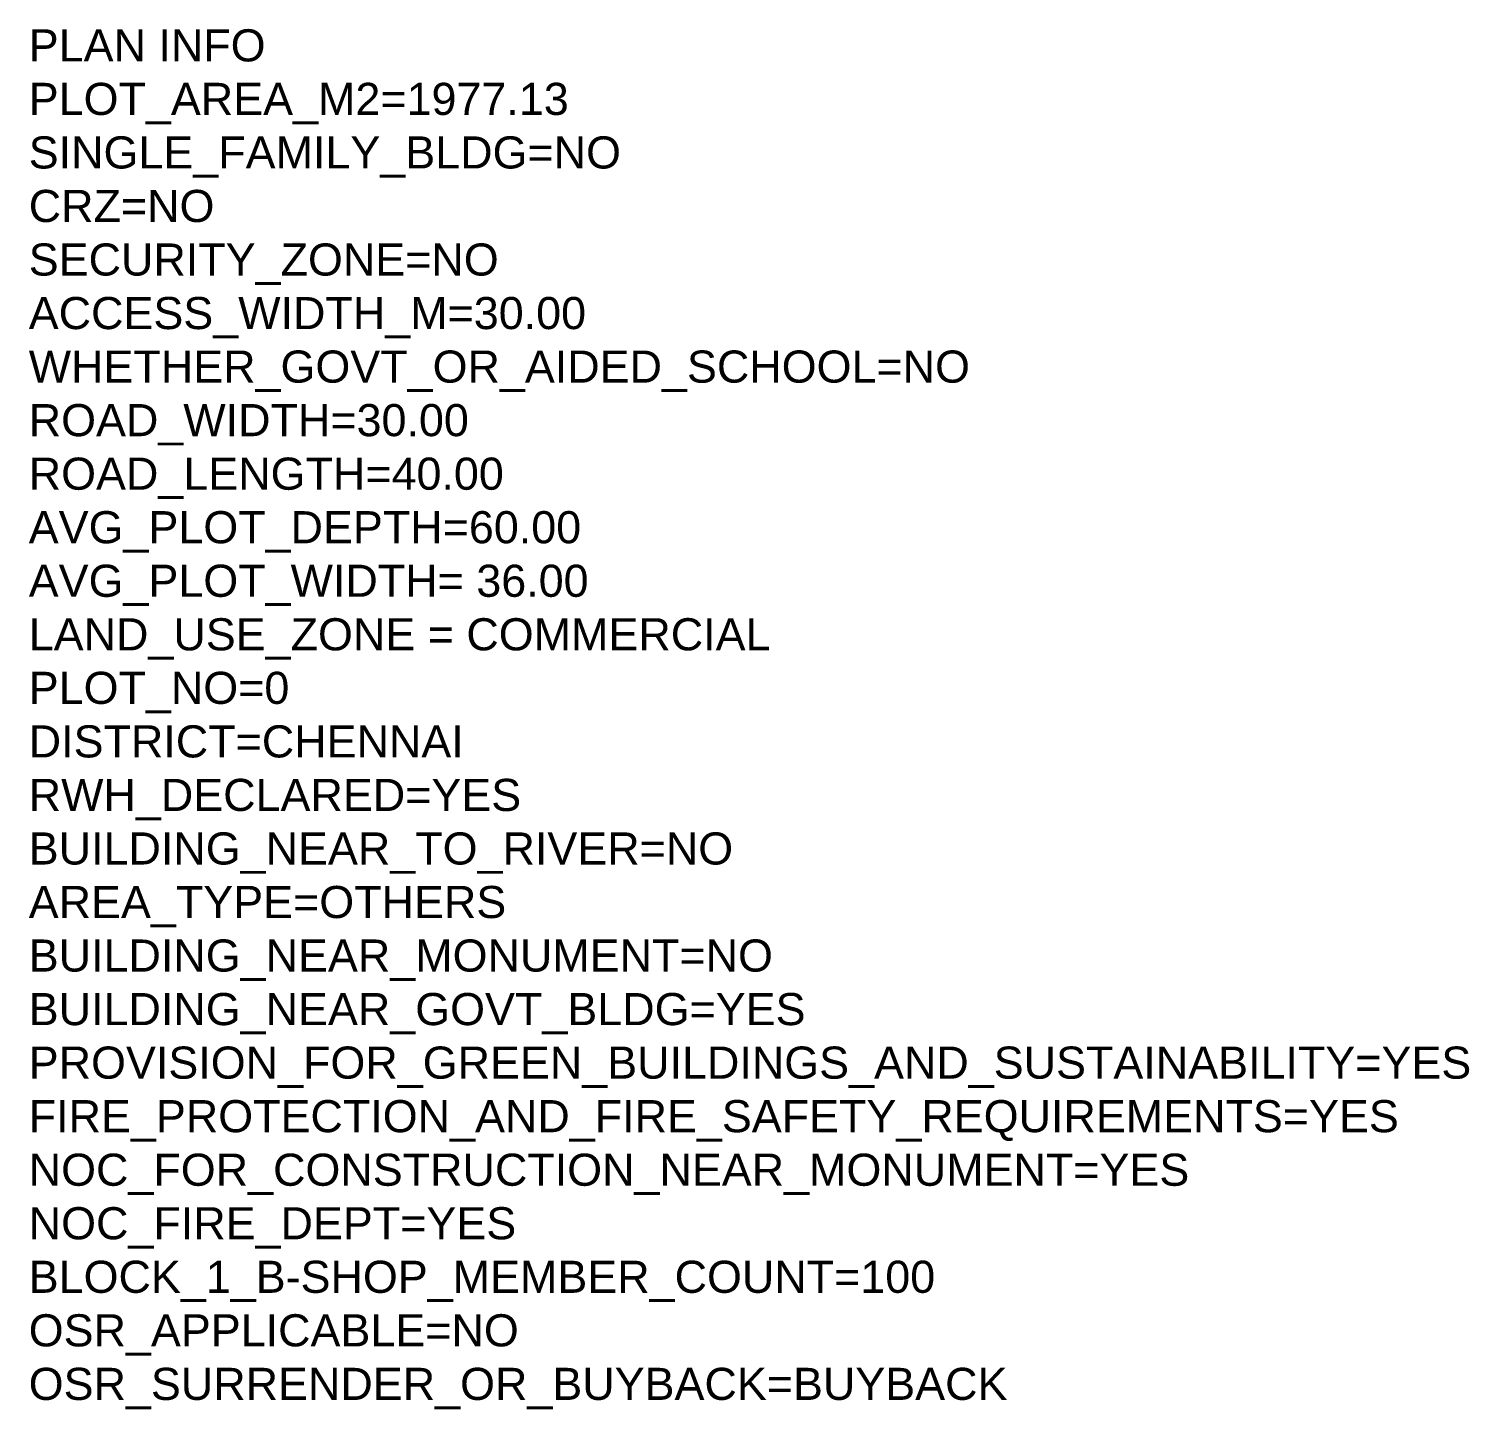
# Model space of a CAD drawing. Header units: metres. Extents: x -1560520 to -1560300, y 43639 to 43729.
# Drawn here: x -1560345.13 to -1560300.29, y 43647.83 to 43690.81 of the extents above; entities that cross this region are included whole.
import ezdxf

# ---------------------------------------------------------------- set-up
doc = ezdxf.new("R2010")
doc.units = ezdxf.units.M
doc.header["$LTSCALE"] = 750
doc.header["$MEASUREMENT"] = 0
doc.layers.add('PLAN_INFO', color=1, linetype='Continuous', plot=False)
doc.styles.get("Standard").update_dxf_attribs({"font": 'arial.ttf'})

msp = doc.modelspace()

# ---------------------------------------------------------------- texts
at = {"layer": 'PLAN_INFO', "insert": (-1560345.128, 43690.795), "char_height": 1, "width": 36.17558, "attachment_point": 1}
msp.add_mtext('PLAN INFO\\PPLOT_AREA_M2=1977.13\\PSINGLE_FAMILY_BLDG=NO\\PCRZ=NO\\PSECURITY_ZONE=NO\\PACCESS_WIDTH_M=30.00\\PWHETHER_GOVT_OR_AIDED_SCHOOL=NO\\PROAD_WIDTH=30.00\\PROAD_LENGTH=40.00\\PAVG_PLOT_DEPTH=60.00\\PAVG_PLOT_WIDTH= 36.00\\PLAND_USE_ZONE = COMMERCIAL\\PPLOT_NO=0 \\PDISTRICT=CHENNAI\\PRWH_DECLARED=YES\\PBUILDING_NEAR_TO_RIVER=NO\\PAREA_TYPE=OTHERS\\PBUILDING_NEAR_MONUMENT=NO\\PBUILDING_NEAR_GOVT_BLDG=YES\\PPROVISION_FOR_GREEN_BUILDINGS_AND_SUSTAINABILITY=YES\\PFIRE_PROTECTION_AND_FIRE_SAFETY_REQUIREMENTS=YES\\PNOC_FOR_CONSTRUCTION_NEAR_MONUMENT=YES\\PNOC_FIRE_DEPT=YES\\PBLOCK_1_B-SHOP_MEMBER_COUNT=100\\POSR_APPLICABLE=NO\\POSR_SURRENDER_OR_BUYBACK=BUYBACK', dxfattribs=at)

doc.saveas('drawing.dxf')
